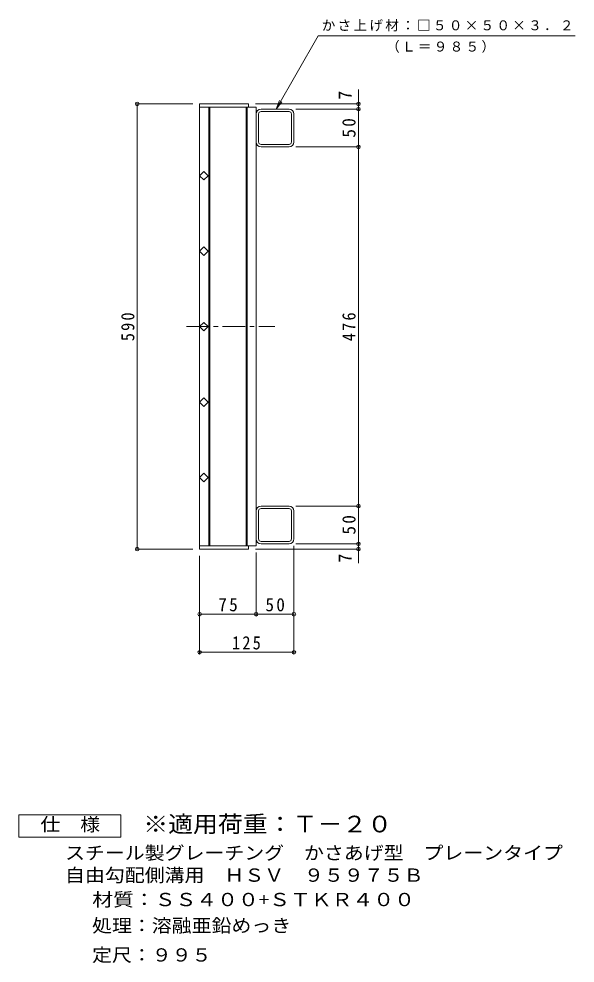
# Model space of a CAD drawing. Units: millimetres, scale not verified. Extents: x -884 to 1028, y -823 to 749.
# Drawn here: x 291 to 1028, y -621 to 630 of the extents above; entities that cross this region are included whole.
import ezdxf
from ezdxf.enums import TextEntityAlignment as Align

# ---------------------------------------------------------------- set-up
doc = ezdxf.new("R2010")
doc.units = ezdxf.units.MM
doc.header["$LTSCALE"] = 6
doc.header["$PDMODE"] = 32
doc.header["$PDSIZE"] = 4.8
doc.linetypes.add('CHAIN1', pattern=[8, 5, -1, 1, -1])
for name, color, linetype, lineweight in [('B-1_ピット', 2, 'Continuous', 9), ('B-2_蓋', 3, 'Continuous', 9), ('B-4_寸法', 7, 'Continuous', 9), ('F-4_F-4ﾚｲﾔ', 2, 'Continuous', 9)]:
    doc.layers.add(name, color=color, linetype=linetype, lineweight=lineweight)
doc.layers.add('F-5_F-5ﾚｲﾔ', color=3, linetype='Continuous')
doc.styles.add('ＭＳ ゴシック', font='')
doc.styles.get('ＭＳ ゴシック').set_extended_font_data('MS Gothic')

msp = doc.modelspace()

# ---------------------------------------------------------------- linework, layer by layer
at = {"layer": 'B-1_ピット'}
for p, q in [((605.27, 467.004), (605.27, 504.204)), ((608.47, 467.004), (608.47, 504.204)), ((648.87, 510.604), (611.67, 510.604)), ((648.87, 507.403), (611.67, 507.403)), ((652.07, 467.004), (652.07, 504.204)), ((655.27, 467.004), (655.27, 504.204)), ((611.67, 463.804), (648.87, 463.804)), ((648.87, 460.604), (611.67, 460.604)), ((605.27, -21.797), (605.27, -58.997)), ((608.47, -21.797), (608.47, -58.997)), ((648.87, -15.397), (611.67, -15.397)), ((611.67, -18.597), (648.87, -18.597)), ((652.07, -21.797), (652.07, -58.997)), ((655.27, -21.797), (655.27, -58.997)), ((648.87, -62.197), (611.67, -62.197)), ((648.87, -65.397), (611.67, -65.397))]:
    msp.add_line(p, q, dxfattribs=at)
for centre, radius, start, end in [((611.67, 504.204), 6.4, 90, 180), ((611.67, 504.204), 3.2, 90, 180), ((648.87, 504.204), 6.4, 0, 90), ((648.87, 504.204), 3.2, 0, 90), ((611.67, 467.004), 6.4, 180, 270), ((611.67, 467.004), 3.2, 180, 270), ((648.87, 467.004), 6.4, 270, 0), ((648.87, 467.004), 3.2, 270, 0), ((611.67, -21.797), 6.4, 90, 180), ((611.67, -21.797), 3.2, 90, 180), ((648.87, -21.797), 6.4, 0, 90), ((648.87, -21.797), 3.2, 0, 90), ((611.67, -58.997), 6.4, 180, 270), ((611.67, -58.997), 3.2, 180, 270), ((648.87, -58.997), 3.2, 270, 0), ((648.87, -58.997), 6.4, 270, 0)]:
    msp.add_arc(centre, radius, start, end, dxfattribs=at)
at = {"layer": 'B-2_蓋'}
for p, q in [((530.27, 517.604), (595.27, 517.604)), ((530.27, -72.397), (530.27, 517.604)), ((530.27, 513.104), (605.27, 513.104)), ((542.27, 513.104), (542.27, -67.897)), ((543.77, -67.897), (543.77, 513.104)), ((591.77, 513.104), (591.77, -67.897)), ((593.27, 513.104), (593.27, -67.897)), ((595.27, 517.604), (595.27, 513.104)), ((605.27, 513.104), (605.27, -67.897)), ((530.27, -67.897), (605.27, -67.897)), ((530.27, -72.397), (595.27, -72.397)), ((595.27, -72.397), (595.27, -67.897))]:
    msp.add_line(p, q, dxfattribs=at)
at = {"layer": 'B-2_蓋', "linetype": 'CHAIN1'}
msp.add_line((512.754, 222.603), (630.053, 222.603), dxfattribs=at)
at = {"layer": 'B-2_蓋'}
for points in [[(541.584, 422.447), (535.927, 416.79), (530.27, 422.447), (535.927, 428.104)], [(541.584, 322.447), (535.927, 316.79), (530.27, 322.447), (535.927, 328.104)], [(541.584, 222.447), (535.927, 216.79), (530.27, 222.447), (535.927, 228.104)], [(541.584, 122.447), (535.927, 116.79), (530.27, 122.447), (535.927, 128.104)], [(541.584, 22.447), (535.927, 16.79), (530.27, 22.447), (535.927, 28.104)]]:
    msp.add_lwpolyline(points, close=True, dxfattribs=at)
at = {"layer": 'B-4_寸法'}
for p, q in [((631.613, 510.604), (687.615, 607.604)), ((1028.249, 607.604), (687.615, 607.604)), ((740.849, 510.604), (740.849, 536.795)), ((521.27, 517.604), (445.768, 517.604)), ((447.568, -72.397), (447.568, 517.604)), ((604.27, 517.604), (742.649, 517.604)), ((631.613, 510.604), (636.396, 522.152)), ((631.613, 510.604), (639.222, 520.521)), ((657.87, 510.604), (742.649, 510.604)), ((740.849, 460.604), (740.849, 510.604)), ((657.87, 460.604), (742.649, 460.604)), ((740.849, -15.397), (740.849, 460.604)), ((657.87, -15.397), (742.649, -15.397)), ((740.849, -65.397), (740.849, -15.397)), ((521.27, -72.397), (445.768, -72.397)), ((604.27, -72.397), (742.649, -72.397)), ((655.27, -67.997), (655.27, -210.988)), ((657.87, -65.397), (742.649, -65.397)), ((740.849, -90.849), (740.849, -65.397)), ((530.27, -81.397), (530.27, -210.988)), ((605.27, -76.897), (605.27, -160.498)), ((530.27, -158.698), (605.27, -158.698)), ((605.27, -158.698), (655.27, -158.698)), ((655.27, -167.698), (655.27, -160.498)), ((530.27, -209.188), (655.27, -209.188))]:
    msp.add_line(p, q, dxfattribs=at)
for p in [(447.568, 517.604), (740.849, 517.604), (740.849, 510.604), (740.849, 460.604), (740.849, -15.397), (447.568, -72.397), (740.849, -65.397), (740.849, -72.397), (530.27, -158.698), (605.27, -158.698), (655.27, -158.698), (530.27, -209.188), (655.27, -209.188)]:
    msp.add_point(p, dxfattribs=at)
at = {"layer": 'F-4_F-4ﾚｲﾔ'}
msp.add_lwpolyline([(290.559, -454.306), (290.559, -424.306), (425.558, -424.306), (425.558, -454.306)], close=True, dxfattribs=at)

# ---------------------------------------------------------------- texts
at = {"layer": 'B-4_寸法', "color": 2, "style": 'ＭＳ ゴシック'}
for p in [(737.249, 523.046), (737.249, -90.336)]:
    msp.add_text('7', height=17.6, rotation=90, dxfattribs=at).set_placement(p, align=Align.BOTTOM_LEFT)
at = {"layer": 'B-4_寸法', "char_height": 13.2, "attachment_point": 7, "style": 'ＭＳ ゴシック'}
for s, insert in [('\\T1.17;かさ上げ材：□５０×５０×３．２', (692.231, 613.677)), ('\\T1.17;（Ｌ＝９８５）', (777.63, 585.211))]:
    msp.add_mtext(s, dxfattribs=dict(at, insert=insert))
at = {"layer": 'B-4_寸法', "color": 2, "char_height": 17.6, "attachment_point": 7, "rotation": 90, "style": 'ＭＳ ゴシック'}
for s, insert in [('\\T1.27;\\W0.95;50', (737.249, 472.854)), ('\\T1.27;\\W0.9;590', (443.968, 203.103)), ('\\T1.27;\\W0.9;476', (737.249, 203.103)), ('\\T1.27;\\W0.95;50', (737.249, -53.147))]:
    msp.add_mtext(s, dxfattribs=dict(at, insert=insert))
at = {"layer": 'B-4_寸法', "color": 2, "char_height": 17.6, "attachment_point": 7, "style": 'ＭＳ ゴシック'}
for s, insert in [('\\T1.27;\\W0.95;50', (617.52, -155.098)), ('\\T1.27;\\W0.95;75', (555.02, -155.098)), ('\\T1.27;\\W0.9;125', (573.27, -205.588))]:
    msp.add_mtext(s, dxfattribs=dict(at, insert=insert))
at = {"layer": 'F-4_F-4ﾚｲﾔ', "style": 'ＭＳ ゴシック'}
for s, width, p in [('仕\u3000様', 1.1, (319.059, -451.307)), ('スチール製グレーチング\u3000かさあげ型\u3000プレーンタイプ', 1.1, (351.812, -489.058)), ('自由勾配側溝用\u3000ＨＳＶ\u3000９５９７５Ｂ', 1.1, (351.812, -518.507)), ('材質：ＳＳ４００+ＳＴＫＲ４００', 1.15, (387.87, -550.845)), ('処理：溶融亜鉛めっき', 1.1, (387.64, -585.369)), ('定尺：９９５', 1.1, (387.64, -624.262))]:
    msp.add_text(s, height=17.6, dxfattribs=dict(at, width=width)).set_placement(p, align=Align.BOTTOM_LEFT)
at = {"layer": 'F-5_F-5ﾚｲﾔ', "style": 'ＭＳ ゴシック', "width": 1.1}
msp.add_text('※適用荷重：Ｔ－２０', height=21.99, dxfattribs=at).set_placement((455.558, -454.306), align=Align.BOTTOM_LEFT)

doc.saveas('drawing.dxf')
